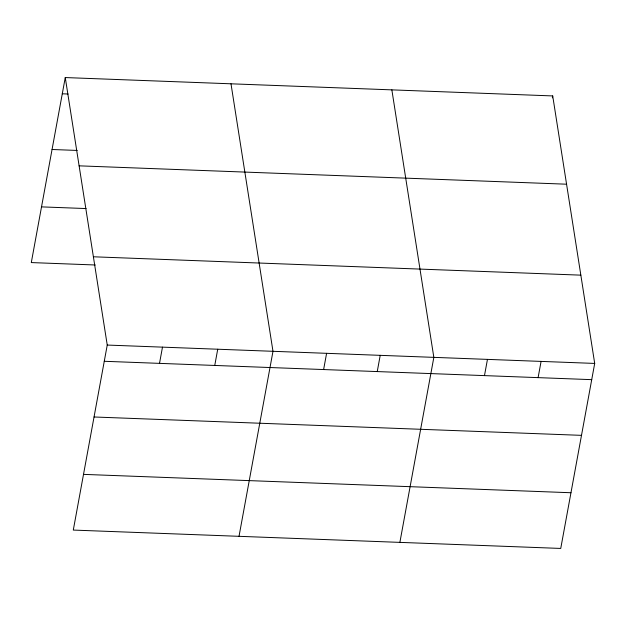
<?xml version="1.0" encoding="UTF-8"?>
<svg xmlns="http://www.w3.org/2000/svg" width="626" height="626" viewBox="0 0 626 626"><rect width="100%" height="100%" fill="white"/><g stroke="black" fill="none" stroke-linecap="round" stroke-linejoin="round"><path stroke-width="0.94" d="M65.261 77.561L107.242 345.059L73.289 530.073L560.74 548.439L594.7 363.424L552.711 95.927L65.261 77.561L31.3 262.576L95.269 264.986M159.513 363.37L162.486 347.14M214.757 365.451L217.731 349.222M239.022 536.318L272.983 351.303L230.994 83.806M323.619 369.551L326.6 353.322M377.243 371.578L380.217 355.341M399.881 542.382L433.841 357.36L391.853 89.862M484.477 375.616L487.458 359.379M552.359 97.836L552.711 95.927M538.102 377.635L541.083 361.398M62.279 93.79L68.093 94.01M52.052 149.497L77.256 150.443M79.111 165.835L566.569 184.201M41.519 206.877L86.106 208.56M93.391 256.785L580.842 275.15M107.242 345.059L594.7 363.424M104.268 361.288L591.719 379.653M94.041 416.986L581.499 435.352M83.508 474.375L570.967 492.74"/></g></svg>
